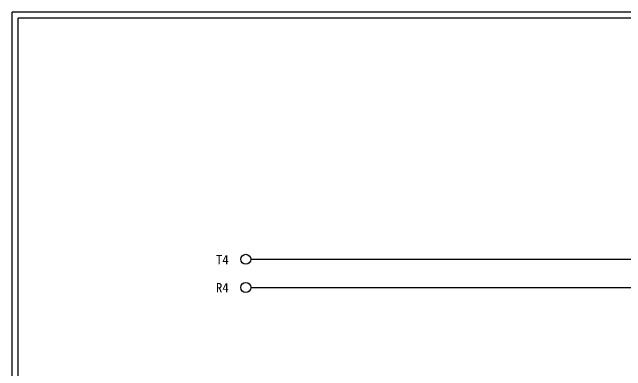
# Model space of a CAD drawing. Extents: x 10 to 297, y 3 to 207.
# Drawn here: x 10 to 141.4, y 130.1 to 207 of the extents above; entities that cross this region are included whole.
import ezdxf

# ---------------------------------------------------------------- set-up
doc = ezdxf.new("R2010")
doc.units = 0
doc.layers.get('0').update_dxf_attribs({"linetype": 'CONTINUOUS'})
doc.layers.add('圖框層', color=7, linetype='CONTINUOUS')
doc.layers.add('標尺寸層', color=3, linetype='CONTINUOUS')
doc.styles.add('STSL', font='kaiu.ttf')

msp = doc.modelspace()

# ---------------------------------------------------------------- linework, layer by layer
at = {"color": 0}
for centre in [(60, 154), (60, 147.96)]:
    msp.add_circle(centre, 1.07, dxfattribs=at)
at = {"layer": '圖框層', "color": 0}
for p, q in [((297, 206.97), (10, 206.97)), ((10, 3), (10, 206.97)), ((295.75, 205.72), (11.25, 205.72)), ((11.25, 4.25), (11.25, 205.72))]:
    msp.add_line(p, q, dxfattribs=at)
at = {"layer": '標尺寸層', "color": 0}
for p, q in [((61.07, 154), (268, 154)), ((61.07, 147.96), (278, 147.96))]:
    msp.add_line(p, q, dxfattribs=at)

# ---------------------------------------------------------------- texts
at = {"layer": '圖框層', "color": 0, "style": 'STSL'}
for s, p in [('T4', (53.62, 152.92)), ('R4', (53.62, 146.92))]:
    msp.add_text(s, height=2, dxfattribs=at).set_placement(p)

doc.saveas('drawing.dxf')
